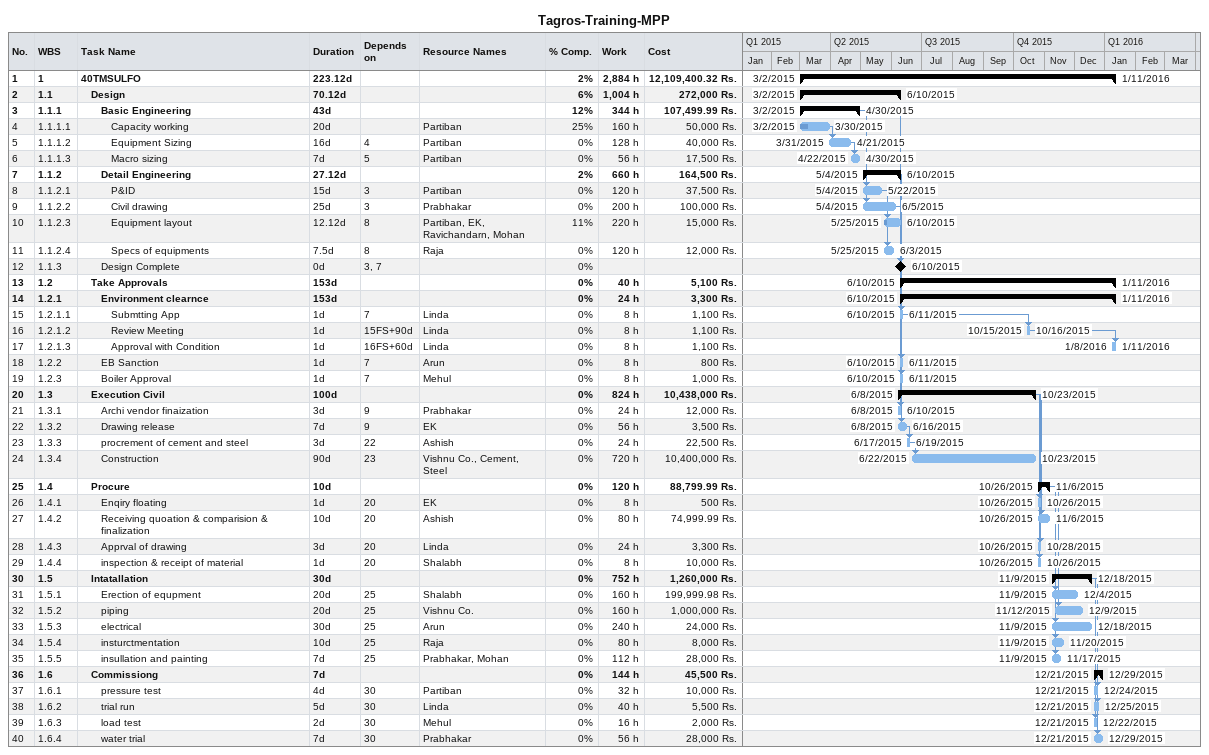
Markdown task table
Tagros-Training-MPP

| ID | WBS | Task | Duration | Start | Finish | Predecessors | Resources | % complete | Work (h) | Cost (Rs.) |
|---|---|---|---|---|---|---|---|---|---|---|
| 1 | 1 | **40TMSULFO** | 223.12d | 2015-03-02 | 2016-01-11 |  |  | 2 | 2884 | 12109400.32 |
| 2 | 1.1 | **Design** | 70.12d | 2015-03-02 | 2015-06-10 |  |  | 6 | 1004 | 272000 |
| 3 | 1.1.1 | **Basic Engineering** | 43d | 2015-03-02 | 2015-04-30 |  |  | 12 | 344 | 107499.99 |
| 4 | 1.1.1.1 | Capacity working | 20d | 2015-03-02 | 2015-03-30 |  | Partiban | 25 | 160 | 50000 |
| 5 | 1.1.1.2 | Equipment Sizing | 16d | 2015-03-31 | 2015-04-21 | 4 | Partiban | 0 | 128 | 40000 |
| 6 | 1.1.1.3 | Macro sizing | 7d | 2015-04-22 | 2015-04-30 | 5 | Partiban | 0 | 56 | 17500 |
| 7 | 1.1.2 | **Detail Engineering** | 27.12d | 2015-05-04 | 2015-06-10 |  |  | 2 | 660 | 164500 |
| 8 | 1.1.2.1 | P&ID | 15d | 2015-05-04 | 2015-05-22 | 3 | Partiban | 0 | 120 | 37500 |
| 9 | 1.1.2.2 | Civil drawing | 25d | 2015-05-04 | 2015-06-05 | 3 | Prabhakar | 0 | 200 | 100000 |
| 10 | 1.1.2.3 | Equipment layout | 12.12d | 2015-05-25 | 2015-06-10 | 8 | Partiban, EK, Ravichandarn, Mohan | 11 | 220 | 15000 |
| 11 | 1.1.2.4 | Specs of equipments | 7.5d | 2015-05-25 | 2015-06-03 | 8 | Raja | 0 | 120 | 12000 |
| 12 | 1.1.3 | Design Complete | 0d | 2015-06-10 | 2015-06-10 | 3, 7 |  | 0 |  |  |
| 13 | 1.2 | **Take Approvals** | 153d | 2015-06-10 | 2016-01-11 |  |  | 0 | 40 | 5100 |
| 14 | 1.2.1 | **Environment clearnce** | 153d | 2015-06-10 | 2016-01-11 |  |  | 0 | 24 | 3300 |
| 15 | 1.2.1.1 | Submtting App | 1d | 2015-06-10 | 2015-06-11 | 7 | Linda | 0 | 8 | 1100 |
| 16 | 1.2.1.2 | Review Meeting | 1d | 2015-10-15 | 2015-10-16 | 15FS+90d | Linda | 0 | 8 | 1100 |
| 17 | 1.2.1.3 | Approval with Condition | 1d | 2016-01-08 | 2016-01-11 | 16FS+60d | Linda | 0 | 8 | 1100 |
| 18 | 1.2.2 | EB Sanction | 1d | 2015-06-10 | 2015-06-11 | 7 | Arun | 0 | 8 | 800 |
| 19 | 1.2.3 | Boiler Approval | 1d | 2015-06-10 | 2015-06-11 | 7 | Mehul | 0 | 8 | 1000 |
| 20 | 1.3 | **Execution Civil** | 100d | 2015-06-08 | 2015-10-23 |  |  | 0 | 824 | 10438000 |
| 21 | 1.3.1 | Archi vendor finaization | 3d | 2015-06-08 | 2015-06-10 | 9 | Prabhakar | 0 | 24 | 12000 |
| 22 | 1.3.2 | Drawing release | 7d | 2015-06-08 | 2015-06-16 | 9 | EK | 0 | 56 | 3500 |
| 23 | 1.3.3 | procrement of cement and steel | 3d | 2015-06-17 | 2015-06-19 | 22 | Ashish | 0 | 24 | 22500 |
| 24 | 1.3.4 | Construction | 90d | 2015-06-22 | 2015-10-23 | 23 | Vishnu Co., Cement, Steel | 0 | 720 | 10400000 |
| 25 | 1.4 | **Procure** | 10d | 2015-10-26 | 2015-11-06 |  |  | 0 | 120 | 88799.99 |
| 26 | 1.4.1 | Enqiry floating | 1d | 2015-10-26 | 2015-10-26 | 20 | EK | 0 | 8 | 500 |
| 27 | 1.4.2 | Receiving quoation & comparision & finalization | 10d | 2015-10-26 | 2015-11-06 | 20 | Ashish | 0 | 80 | 74999.99 |
| 28 | 1.4.3 | Apprval of drawing | 3d | 2015-10-26 | 2015-10-28 | 20 | Linda | 0 | 24 | 3300 |
| 29 | 1.4.4 | inspection & receipt of material | 1d | 2015-10-26 | 2015-10-26 | 20 | Shalabh | 0 | 8 | 10000 |
| 30 | 1.5 | **Intatallation** | 30d | 2015-11-09 | 2015-12-18 |  |  | 0 | 752 | 1260000 |
| 31 | 1.5.1 | Erection of equpment | 20d | 2015-11-09 | 2015-12-04 | 25 | Shalabh | 0 | 160 | 199999.98 |
| 32 | 1.5.2 | piping | 20d | 2015-11-12 | 2015-12-09 | 25 | Vishnu Co. | 0 | 160 | 1000000 |
| 33 | 1.5.3 | electrical | 30d | 2015-11-09 | 2015-12-18 | 25 | Arun | 0 | 240 | 24000 |
| 34 | 1.5.4 | insturctmentation | 10d | 2015-11-09 | 2015-11-20 | 25 | Raja | 0 | 80 | 8000 |
| 35 | 1.5.5 | insullation and painting | 7d | 2015-11-09 | 2015-11-17 | 25 | Prabhakar, Mohan | 0 | 112 | 28000 |
| 36 | 1.6 | **Commissiong** | 7d | 2015-12-21 | 2015-12-29 |  |  | 0 | 144 | 45500 |
| 37 | 1.6.1 | pressure test | 4d | 2015-12-21 | 2015-12-24 | 30 | Partiban | 0 | 32 | 10000 |
| 38 | 1.6.2 | trial run | 5d | 2015-12-21 | 2015-12-25 | 30 | Linda | 0 | 40 | 5500 |
| 39 | 1.6.3 | load test | 2d | 2015-12-21 | 2015-12-22 | 30 | Mehul | 0 | 16 | 2000 |
| 40 | 1.6.4 | water trial | 7d | 2015-12-21 | 2015-12-29 | 30 | Prabhakar | 0 | 56 | 28000 |
